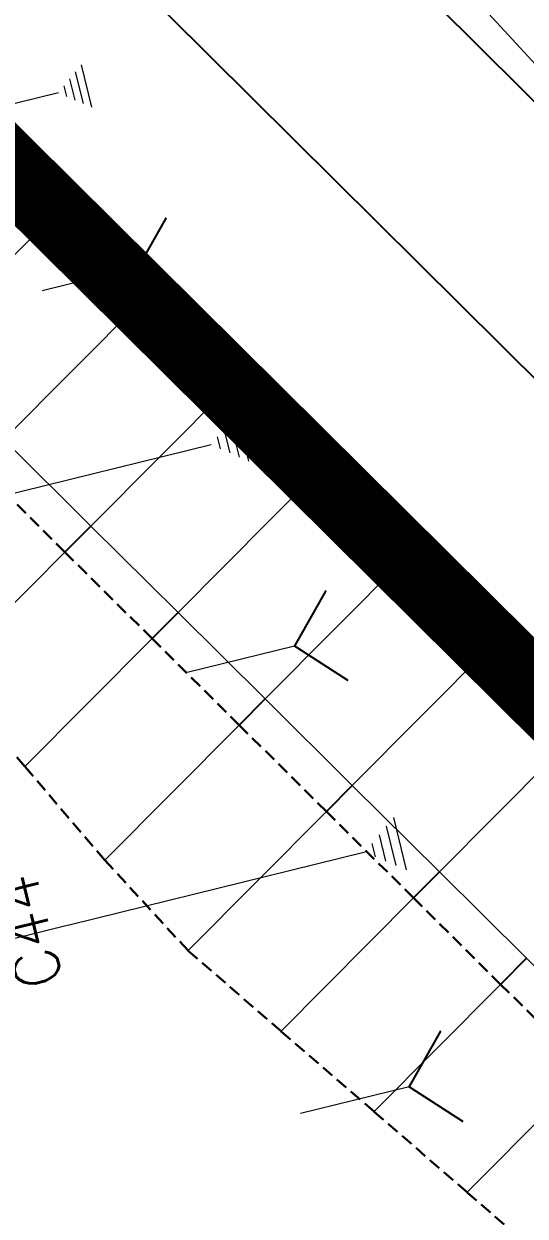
# Model space of a CAD drawing. Header units: metres. Extents: x 544752 to 548977, y 1840603 to 1844608.
# Drawn here: x 545482.81 to 545503.22, y 1843718.01 to 1843766.61 of the extents above; entities that cross this region are included whole.
import ezdxf

# ---------------------------------------------------------------- set-up
doc = ezdxf.new("R2010")
doc.units = ezdxf.units.M
doc.header["$MEASUREMENT"] = 0
doc.linetypes.add('ACAD_ISO02W100', pattern=[15, 12, -3])
doc.linetypes.add('Anordnung Grundriss$0$GESTRICHELT', pattern=[0.75, 0.5, -0.25])
doc.layers.add('C-ROAD', color=7, linetype='Continuous')
for name, color, linetype, lineweight in [('C-ROAD-CORR', 5, 'Continuous', 0), ('C-ROAD-LINK', 150, 'Continuous', 0), ('C-ROAD-SAMP-TEXT', 11, 'Continuous', 0), ('C-TOPO-FEAT', 94, 'Continuous', 5), ('Line5', 5, 'Continuous', 13), ('Đường', 5, 'ACAD_ISO02W100', 5)]:
    doc.layers.add(name, color=color, linetype=linetype, lineweight=lineweight)

# ---------------------------------------------------------------- blocks, each defined once
blk = doc.blocks.new('TB')
at = {"layer": 'Defpoints', "color": 5, "linetype": 'Anordnung Grundriss$0$GESTRICHELT', "lineweight": 5, "ltscale": 0.2}
blk.add_circle((-0.4049538253086098, -1.769394799566726e-07), 105.7280000291212, dxfattribs=at)
blk = doc.blocks.new('FREFEWRFERWF')
at = {"layer": 'Line5', "color": 5, "flags": 128}
blk.add_lwpolyline([(-14.87426023866283, 69.04712659073994), (-14.9017317329417, 62.45136923948303), (-14.95250223134644, 55.85575008206069), (-15.02657110703876, 49.26035141386092), (-15.12393741810229, 42.66525555262342), (-15.24459997238591, 36.07054476439953), (-15.38855725055328, 29.47630136879161), (-15.55580746376654, 22.88260762346908), (-15.74634851206793, 16.28954582801089), (-15.96017803822178, 9.697198242414743)], dxfattribs=at)
blk = doc.blocks.new('RFEWF34RF')
blk.add_lwpolyline([(467558.3739784134, 1441381.465170017), (467628.3739784134, 1441381.465170017), (467628.3739784134, 1441366.465170017), (467558.3739784134, 1441366.465170017)], close=True)
at = {"xscale": 0.9, "yscale": 0.9714285714285716, "zscale": 0.9714285714285716, "rotation": 268.6444939923905}
blk.add_blockref('FREFEWRFERWF', (467559.2717663317, 1441366.934817435), dxfattribs=at)
blk = doc.blocks.new('GFERFERF')
blk.add_lwpolyline([(467513.3739784134, 1441358.465170017), (467628.3739784134, 1441358.465170017), (467628.3739784134, 1441366.465170017), (467513.3739784134, 1441366.465170017)], close=True)
blk = doc.blocks.new('fcwdăed')
at = {"xscale": -1, "rotation": 19.89216182940478}
for name, p in [('GFERFERF', (1396356.812540187, 242240.5363757809, -3.31594075425429)), ('RFEWF34RF', (1396367.360318515, 242211.3860006156, -3.31594075425429))]:
    blk.add_blockref(name, p, dxfattribs=at)

msp = doc.modelspace()

# ---------------------------------------------------------------- linework, layer by layer
at = {"layer": 'C-ROAD-CORR', "color": 160, "linetype": 'Continuous'}
for p, q in [((545485.2379189798, 1843763.363802776, 729.2048651997089), (545484.9199114282, 1843764.655888248, 729.2048651997089)), ((545485.5780503433, 1843763.219123542, 729.5005638842919), (545485.1540402744, 1843764.941904171, 729.5005638842919)), ((545484.8977876164, 1843763.50848201, 728.909166515126), (545484.685782582, 1843764.369872324, 728.909166515126)), ((545484.2175248895, 1843763.797840477, 728.3177691459601), (545465.3500109923, 1843759.154175618, 708.8872080632736)), ((545484.557656253, 1843763.653161244, 728.6134678305431), (545484.4516537357, 1843764.083856401, 728.6134678305431)), ((545484.0821332937, 1843758.865050809, 712.3018013234405), (545478.4449160441, 1843753.188627492, 720.3018013234405)), ((545484.0821332937, 1843758.865050809, 712.3018013234405), (545478.4449160441, 1843753.188627492, 720.3018013234405)), ((545484.0821332937, 1843758.865050809, 712.3018013234405), (545478.4449160441, 1843753.188627492, 720.3018013234405)), ((545487.470170654, 1843756.694161091, 728.9342004715232), (545483.5563809683, 1843755.730900763, 724.9036148857205)), ((545487.6298978673, 1843755.341790029, 712.4518013234406), (545481.9926806177, 1843749.665366711, 720.4518013234406)), ((545487.6298978673, 1843755.341790029, 712.4518013234406), (545481.9926806177, 1843749.665366711, 720.4518013234406)), ((545487.6298978673, 1843755.341790029, 712.4518013234406), (545481.9926806177, 1843749.665366711, 720.4518013234406)), ((545491.1776624408, 1843751.818529248, 712.6018013234407), (545485.5404451912, 1843746.14210593, 720.6018013234407)), ((545491.1776624408, 1843751.818529248, 712.6018013234407), (545485.5404451912, 1843746.14210593, 720.6018013234407)), ((545491.1776624408, 1843751.818529248, 712.6018013234407), (545485.5404451912, 1843746.14210593, 720.6018013234407)), ((545491.9761809357, 1843748.792699227, 730.5695241173663), (545491.4952958829, 1843750.746566633, 730.5695241173663)), ((545491.2046705371, 1843749.120871061, 729.8987991135472), (545490.9642280106, 1843750.097804764, 729.8987991135472)), ((545491.5904257364, 1843748.956785144, 730.2341616154567), (545491.2297619468, 1843750.422185699, 730.2341616154567)), ((545490.8189153378, 1843749.284956978, 729.5634366116376), (545490.6986940745, 1843749.77342383, 729.5634366116376)), ((545490.4331601384, 1843749.449042895, 729.228074109728), (545469.0348347644, 1843744.182495742, 707.1911766936582)), ((545494.7254270144, 1843748.295268467, 712.7518013234408), (545489.0882097648, 1843742.618845149, 720.7518013234408)), ((545494.7254270144, 1843748.295268467, 712.7518013234408), (545489.0882097648, 1843742.618845149, 720.7518013234408)), ((545494.7254270144, 1843748.295268467, 712.7518013234408), (545489.0882097648, 1843742.618845149, 720.7518013234408)), ((545485.5404451912, 1843746.14210593, 720.6018013234407), (545484.483466957, 1843745.077776558, 720.6318013234406)), ((545485.5404451912, 1843746.14210593, 720.6018013234407), (545484.483466957, 1843745.077776558, 720.6318013234406)), ((545484.483466957, 1843745.077776558, 720.6318013234406), (545479.5799361866, 1843740.140142408, 727.5905975569655)), ((545484.483466957, 1843745.077776558, 720.6318013234406), (545479.5799361866, 1843740.140142408, 727.5905975569655)), ((545484.483466957, 1843745.077776558, 720.6318013234406), (545479.5799361866, 1843740.140142408, 727.5905975569655)), ((545484.483466957, 1843745.077776558, 720.6318013234406), (545479.5799361866, 1843740.140142408, 727.5905975569655)), ((545498.2731915879, 1843744.772007686, 712.9018013234408), (545492.6359743383, 1843739.095584368, 720.9018013234408)), ((545498.2731915879, 1843744.772007686, 712.9018013234408), (545492.6359743383, 1843739.095584368, 720.9018013234408)), ((545498.2731915879, 1843744.772007686, 712.9018013234408), (545492.6359743383, 1843739.095584368, 720.9018013234408)), ((545489.0882097648, 1843742.618845149, 720.7518013234408), (545488.0312315306, 1843741.554515777, 720.7818013234407)), ((545489.0882097648, 1843742.618845149, 720.7518013234408), (545488.0312315306, 1843741.554515777, 720.7818013234407)), ((545488.0312315306, 1843741.554515777, 720.7818013234407), (545482.849757792, 1843736.337005603, 728.1350375167547)), ((545488.0312315306, 1843741.554515777, 720.7818013234407), (545482.849757792, 1843736.337005603, 728.1350375167547)), ((545488.0312315306, 1843741.554515777, 720.7818013234407), (545482.849757792, 1843736.337005603, 728.1350375167547)), ((545488.0312315306, 1843741.554515777, 720.7818013234407), (545482.849757792, 1843736.337005603, 728.1350375167547)), ((545493.8363039512, 1843741.252081134, 729.6086288163215), (545489.4558118273, 1843740.173956191, 725.0974133880673)), ((545501.8209561615, 1843741.248746905, 713.0518013234409), (545496.1837389119, 1843735.572323587, 721.0518013234409)), ((545501.8209561615, 1843741.248746905, 713.0518013234409), (545496.1837389119, 1843735.572323587, 721.0518013234409)), ((545501.8209561615, 1843741.248746905, 713.0518013234409), (545496.1837389119, 1843735.572323587, 721.0518013234409)), ((545492.6359743383, 1843739.095584368, 720.9018013234408), (545491.5789961041, 1843738.031254996, 720.9318013234408)), ((545492.6359743383, 1843739.095584368, 720.9018013234408), (545491.5789961041, 1843738.031254996, 720.9318013234408)), ((545491.5789961041, 1843738.031254996, 720.9318013234408), (545486.1088969863, 1843732.523112094, 728.694637312375)), ((545491.5789961041, 1843738.031254996, 720.9318013234408), (545486.1088969863, 1843732.523112094, 728.694637312375)), ((545491.5789961041, 1843738.031254996, 720.9318013234408), (545486.1088969863, 1843732.523112094, 728.694637312375)), ((545491.5789961041, 1843738.031254996, 720.9318013234408), (545486.1088969863, 1843732.523112094, 728.694637312375)), ((545505.3687207351, 1843737.725486124, 713.201801323441), (545499.7315034855, 1843732.049062806, 721.201801323441)), ((545505.3687207351, 1843737.725486124, 713.201801323441), (545499.7315034855, 1843732.049062806, 721.201801323441)), ((545505.3687207351, 1843737.725486124, 713.201801323441), (545499.7315034855, 1843732.049062806, 721.201801323441)), ((545496.1837389119, 1843735.572323587, 721.0518013234409), (545495.1267606777, 1843734.507994215, 721.0818013234409)), ((545496.1837389119, 1843735.572323587, 721.0518013234409), (545495.1267606777, 1843734.507994215, 721.0818013234409)), ((545495.1267606777, 1843734.507994215, 721.0818013234409), (545489.4947563597, 1843728.836820084, 729.0744034441435)), ((545495.1267606777, 1843734.507994215, 721.0818013234409), (545489.4947563597, 1843728.836820084, 729.0744034441435)), ((545495.1267606777, 1843734.507994215, 721.0818013234409), (545489.4947563597, 1843728.836820084, 729.0744034441435)), ((545495.1267606777, 1843734.507994215, 721.0818013234409), (545489.4947563597, 1843728.836820084, 729.0744034441435)), ((545498.3970202521, 1843732.124739342, 730.8823831271004), (545497.8698258036, 1843734.26676485, 730.8823831271004)), ((545497.551213137, 1843732.484514236, 730.1470670751198), (545497.2876159129, 1843733.55552699, 730.1470670751198)), ((545497.9741166945, 1843732.304626789, 730.5147251011101), (545497.5787208582, 1843733.91114592, 730.5147251011101)), ((545497.1283095796, 1843732.664401683, 729.7794090491295), (545496.9965109674, 1843733.19990806, 729.7794090491295)), ((545499.7315034855, 1843732.049062806, 721.201801323441), (545498.6745252513, 1843730.984733434, 721.231801323441)), ((545499.7315034855, 1843732.049062806, 721.201801323441), (545498.6745252513, 1843730.984733434, 721.231801323441)), ((545498.6745252513, 1843730.984733434, 721.231801323441), (545493.2806871883, 1843725.553381972, 728.8864122056951)), ((545498.6745252513, 1843730.984733434, 721.231801323441), (545493.2806871883, 1843725.553381972, 728.8864122056951)), ((545498.6745252513, 1843730.984733434, 721.231801323441), (545493.2806871883, 1843725.553381972, 728.8864122056951)), ((545498.6745252513, 1843730.984733434, 721.231801323441), (545493.2806871883, 1843725.553381972, 728.8864122056951)), ((545503.279268059, 1843728.525802025, 721.351801323441), (545502.2222898247, 1843727.461472653, 721.381801323441)), ((545503.279268059, 1843728.525802025, 721.351801323441), (545502.2222898247, 1843727.461472653, 721.381801323441)), ((545502.2222898247, 1843727.461472653, 721.381801323441), (545497.0719981618, 1843722.275361422, 728.6907857884494)), ((545502.2222898247, 1843727.461472653, 721.381801323441), (545497.0719981618, 1843722.275361422, 728.6907857884494)), ((545502.2222898247, 1843727.461472653, 721.381801323441), (545497.0719981618, 1843722.275361422, 728.6907857884494)), ((545502.2222898247, 1843727.461472653, 721.381801323441), (545497.0719981618, 1843722.275361422, 728.6907857884494)), ((545505.7700543983, 1843723.938211872, 721.5318013234411), (545500.854471922, 1843718.988442198, 728.5077006136555)), ((545505.7700543983, 1843723.938211872, 721.5318013234411), (545500.854471922, 1843718.988442198, 728.5077006136555)), ((545505.7700543983, 1843723.938211872, 721.5318013234411), (545500.854471922, 1843718.988442198, 728.5077006136555)), ((545505.7700543983, 1843723.938211872, 721.5318013234411), (545500.854471922, 1843718.988442198, 728.5077006136555)), ((545498.4982698399, 1843723.285000931, 727.7999268283222), (545494.0741341442, 1843722.19613445, 723.2437654103175))]:
    msp.add_line(p, q, dxfattribs=at)
at = {"layer": 'C-ROAD-CORR', "color": 5, "linetype": 'Anordnung Grundriss$0$GESTRICHELT', "lineweight": 30, "extrusion": (-0.6866166635037256, -0.1689898144114142, 0.7071067812036649), "const_width": 0.1, "elevation": -685601.4540015436}
msp.add_lwpolyline([(-1659966.311733406, 686634.5707572969), (-1659964.625665794, 686632.3226671466), (-1659962.939598181, 686634.5707572971)], dxfattribs=at)
at = {"layer": 'C-ROAD-CORR', "color": 5, "linetype": 'Anordnung Grundriss$0$GESTRICHELT', "lineweight": 30, "extrusion": (-0.6866166635031201, -0.1689898144527452, 0.7071067811943752), "const_width": 0.1, "elevation": -685602.7387235452}
msp.add_lwpolyline([(-1659949.996698312, 686637.0773219784), (-1659948.109574452, 686634.5611568321), (-1659946.222450593, 686637.0773219785)], dxfattribs=at)
at = {"layer": 'C-ROAD-CORR', "color": 5, "linetype": 'Anordnung Grundriss$0$GESTRICHELT', "lineweight": 30, "extrusion": (-0.6866166635184594, -0.1689898144578488, 0.7071067811782606), "const_width": 0.1, "elevation": -685604.1824166893}
msp.add_lwpolyline([(-1659931.454904934, 686635.9881619407), (-1659929.548979346, 686633.4469278225), (-1659927.643053756, 686635.9881619406)], dxfattribs=at)
at = {"layer": 'C-ROAD-LINK', "color": 83, "linetype": 'Continuous', "lineweight": -3}
for p, q in [((545485.5404451912, 1843746.14210593, 720.6018013234407), (545484.483466957, 1843745.077776558, 720.6318013234406)), ((545489.0882097648, 1843742.618845149, 720.7518013234408), (545488.0312315306, 1843741.554515777, 720.7818013234407)), ((545492.6359743383, 1843739.095584368, 720.9018013234408), (545491.5789961041, 1843738.031254996, 720.9318013234408)), ((545496.1837389119, 1843735.572323587, 721.0518013234409), (545495.1267606777, 1843734.507994215, 721.0818013234409)), ((545499.7315034855, 1843732.049062806, 721.201801323441), (545498.6745252513, 1843730.984733434, 721.231801323441)), ((545503.279268059, 1843728.525802025, 721.351801323441), (545502.2222898247, 1843727.461472653, 721.381801323441))]:
    msp.add_line(p, q, dxfattribs=at)

# ---------------------------------------------------------------- block references
at = {"xscale": -1, "rotation": 155.0907127024132}
msp.add_blockref('fcwdăed', (728494.0904720277, 3344823.189297047, 3.31594075425528), dxfattribs=at)
at = {"layer": 'Đường', "rotation": 340.3922441258827}
msp.add_blockref('TB', (545555.8292185961, 1843735.92075559), dxfattribs=at)

# ---------------------------------------------------------------- next in the draw order: texts
at = {"layer": 'C-ROAD-SAMP-TEXT', "color": 1, "linetype": 'Continuous', "lineweight": 13, "insert": (545482.971896218, 1843729.607679552), "char_height": 1.8, "width": 4.848000000000001, "attachment_point": 5, "rotation": 103.82680057055728, "bg_fill": 3, "box_fill_scale": 1.416666666666667, "bg_fill_color": 256, "bg_fill_true_color": 13158600, "bg_fill_transparency": 0}
msp.add_mtext('{\\Fsimplex.shx|c0;C44}', dxfattribs=at)

# ---------------------------------------------------------------- next in the draw order: linework, layer by layer
at = {"layer": 'C-ROAD', "color": 1, "linetype": 'ACAD_ISO02W100', "lineweight": 60, "ltscale": 0.1, "const_width": 3, "flags": 128}
msp.add_lwpolyline([(545539.9862367118, 1843703.347067306), (545458.3876515204, 1843784.382065268)], dxfattribs=at)
at = {"layer": 'C-ROAD-CORR', "color": 160, "linetype": 'Continuous'}
msp.add_line((545496.705406022, 1843732.84428913, 729.4117510231392), (545473.2464145673, 1843727.070571678, 705.2526928195493), dxfattribs=at)
at = {"layer": 'C-ROAD-CORR', "color": 11, "linetype": 'Anordnung Grundriss$0$GESTRICHELT', "lineweight": 30}
for points in [[(545536.7063534894, 1843694.342018952, 722.7069154156435), (545534.8876905306, 1843695.30602658, 722.7012876223336), (545533.2920412334, 1843696.606314611, 722.695434912693), (545530.6044064132, 1843699.275386405, 722.5818013234416), (545527.0566418396, 1843702.798647186, 722.4318013234415), (545523.508877266, 1843706.321907967, 722.2818013234415), (545519.9611126925, 1843709.845168748, 722.1318013234414), (545516.4133481189, 1843713.368429529, 721.9818013234413), (545512.8655835454, 1843716.89169031, 721.8318013234413), (545509.3178189718, 1843720.414951091, 721.6818013234412), (545505.7700543983, 1843723.938211872, 721.5318013234411), (545502.2222898247, 1843727.461472653, 721.381801323441), (545498.6745252513, 1843730.984733434, 721.231801323441), (545495.1267606777, 1843734.507994215, 721.0818013234409), (545491.5789961041, 1843738.031254996, 720.9318013234408), (545488.0312315306, 1843741.554515777, 720.7818013234407), (545484.483466957, 1843745.077776558, 720.6318013234406), (545480.9357023835, 1843748.601037339, 720.4818013234405), (545477.3879378099, 1843752.12429812, 720.3318013234405), (545473.8401732364, 1843755.647558901, 720.1818013234405), (545470.2924086628, 1843759.170819682, 720.0318013234404), (545466.7446440894, 1843762.694080463, 719.8818013234403), (545463.1968795158, 1843766.217341244, 719.7318013234402), (545459.6491149422, 1843769.740602025, 719.5818013234401)], [(545537.298601897, 1843706.016139095, 714.5518013234416), (545533.7508373234, 1843709.539399876, 714.4018013234415), (545530.2030727498, 1843713.062660657, 714.2518013234416), (545526.6553081763, 1843716.585921438, 714.1018013234415), (545523.1075436027, 1843720.109182219, 713.9518013234414), (545519.5597790292, 1843723.632443, 713.8018013234413), (545516.0120144556, 1843727.155703781, 713.6518013234412), (545512.4642498821, 1843730.678964562, 713.5018013234411), (545508.9164853086, 1843734.202225343, 713.351801323441), (545505.3687207351, 1843737.725486124, 713.201801323441), (545501.8209561615, 1843741.248746905, 713.0518013234409), (545498.2731915879, 1843744.772007686, 712.9018013234408), (545494.7254270144, 1843748.295268467, 712.7518013234408), (545491.1776624408, 1843751.818529248, 712.6018013234407), (545487.6298978673, 1843755.341790029, 712.4518013234406), (545484.0821332937, 1843758.865050809, 712.3018013234405), (545480.5343687203, 1843762.388311591, 712.1518013234405), (545476.9866041467, 1843765.911572371, 712.0018013234404), (545473.4388395732, 1843769.434833152, 711.8518013234403)], [(545536.1250595998, 1843692.924780096, 724.2387341252243), (545533.6869844076, 1843693.495491983, 724.8737817469381), (545531.247496818, 1843694.547550668, 725.5969294996829), (545527.8875117317, 1843696.539596096, 726.4374550065414), (545523.716321797, 1843699.435095679, 727.1721828197332), (545519.6001275396, 1843702.385973426, 727.8288640721069), (545515.8072800926, 1843705.662446816, 728.0266709600521), (545512.1009337099, 1843709.026022873, 728.1017207349684), (545508.3933184643, 1843712.388321243, 728.1785712038833), (545504.6311566454, 1843715.695693675, 728.3328308920246), (545500.854471922, 1843718.988442198, 728.5077006136555), (545497.0719981618, 1843722.275361422, 728.6907857884494), (545493.2806871883, 1843725.553381972, 728.8864122056951), (545489.4947563597, 1843728.836820084, 729.0744034441435), (545486.1088969863, 1843732.523112094, 728.694637312375), (545482.849757792, 1843736.337005603, 728.1350375167547), (545479.5799361866, 1843740.140142408, 727.5905975569655), (545476.3049492122, 1843743.938077918, 727.0534879783407), (545473.0118340233, 1843747.717759135, 726.5421048726683), (545469.6965993738, 1843751.475167054, 726.0621123765153), (545466.3969650125, 1843755.248283758, 725.5599808884633), (545462.999487789, 1843758.922877117, 725.1967021114363), (545459.6298685578, 1843762.625522217, 724.7938889459101), (545457.4110312469, 1843767.486952766, 722.7579552251502)]]:
    msp.add_polyline3d(points, dxfattribs=at)
at = {"layer": 'C-ROAD-CORR', "color": 1, "linetype": 'Anordnung Grundriss$0$GESTRICHELT', "lineweight": 30}
for points in [[(545537.298601897, 1843706.016139095, 714.5518013234416), (545533.7508373234, 1843709.539399876, 714.4018013234415), (545530.2030727498, 1843713.062660657, 714.2518013234416), (545526.6553081763, 1843716.585921438, 714.1018013234415), (545523.1075436027, 1843720.109182219, 713.9518013234414), (545519.5597790292, 1843723.632443, 713.8018013234413), (545516.0120144556, 1843727.155703781, 713.6518013234412), (545512.4642498821, 1843730.678964562, 713.5018013234411), (545508.9164853086, 1843734.202225343, 713.351801323441), (545505.3687207351, 1843737.725486124, 713.201801323441), (545501.8209561615, 1843741.248746905, 713.0518013234409), (545498.2731915879, 1843744.772007686, 712.9018013234408), (545494.7254270144, 1843748.295268467, 712.7518013234408), (545491.1776624408, 1843751.818529248, 712.6018013234407), (545487.6298978673, 1843755.341790029, 712.4518013234406), (545484.0821332937, 1843758.865050809, 712.3018013234405), (545480.5343687203, 1843762.388311591, 712.1518013234405), (545476.9866041467, 1843765.911572371, 712.0018013234404), (545473.4388395732, 1843769.434833152, 711.8518013234403)], [(545536.1250595998, 1843692.924780096, 724.2387341252243), (545533.6869844076, 1843693.495491983, 724.8737817469381), (545531.247496818, 1843694.547550668, 725.5969294996829), (545527.8875117317, 1843696.539596096, 726.4374550065414), (545523.716321797, 1843699.435095679, 727.1721828197332), (545519.6001275396, 1843702.385973426, 727.8288640721069), (545515.8072800926, 1843705.662446816, 728.0266709600521), (545512.1009337099, 1843709.026022873, 728.1017207349684), (545508.3933184643, 1843712.388321243, 728.1785712038833), (545504.6311566454, 1843715.695693675, 728.3328308920246), (545500.854471922, 1843718.988442198, 728.5077006136555), (545497.0719981618, 1843722.275361422, 728.6907857884494), (545493.2806871883, 1843725.553381972, 728.8864122056951), (545489.4947563597, 1843728.836820084, 729.0744034441435), (545486.1088969863, 1843732.523112094, 728.694637312375), (545482.849757792, 1843736.337005603, 728.1350375167547), (545479.5799361866, 1843740.140142408, 727.5905975569655), (545476.3049492122, 1843743.938077918, 727.0534879783407), (545473.0118340233, 1843747.717759135, 726.5421048726683), (545469.6965993738, 1843751.475167054, 726.0621123765153), (545466.3969650125, 1843755.248283758, 725.5599808884633), (545462.999487789, 1843758.922877117, 725.1967021114363), (545459.6298685578, 1843762.625522217, 724.7938889459101), (545457.4110312469, 1843767.486952766, 722.7579552251502)]]:
    msp.add_polyline3d(points, dxfattribs=at)
at = {"layer": 'C-TOPO-FEAT', "color": 94, "linetype": 'Continuous', "lineweight": 0, "ltscale": 2}
msp.add_polyline3d([(545535.7167188645, 1843696.556111386, 722.6712876223336), (545534.3490194669, 1843697.670643984, 722.6654349126931), (545531.6613846474, 1843700.339715777, 722.5518013234416), (545528.1136200738, 1843703.862976558, 722.4018013234415), (545524.5658555002, 1843707.386237339, 722.2518013234416), (545521.0180909267, 1843710.90949812, 722.1018013234415), (545517.4703263531, 1843714.432758901, 721.9518013234414), (545513.9225617796, 1843717.956019682, 721.8018013234413), (545510.374797206, 1843721.479280463, 721.6518013234412), (545506.8270326325, 1843725.002541244, 721.5018013234411), (545503.279268059, 1843728.525802025, 721.351801323441), (545499.7315034855, 1843732.049062806, 721.201801323441), (545496.1837389119, 1843735.572323587, 721.0518013234409), (545492.6359743383, 1843739.095584368, 720.9018013234408), (545489.0882097648, 1843742.618845149, 720.7518013234408), (545485.5404451912, 1843746.14210593, 720.6018013234407), (545481.9926806177, 1843749.665366711, 720.4518013234406), (545478.4449160441, 1843753.188627492, 720.3018013234405), (545474.8971514706, 1843756.711888273, 720.1518013234405), (545471.349386897, 1843760.235149054, 720.0018013234404), (545467.8016223236, 1843763.758409835, 719.8518013234403), (545464.25385775, 1843767.281670616, 719.7018013234402), (545460.7060931764, 1843770.804931397, 719.5518013234401), (545457.1583286029, 1843774.328192177, 719.40180132344)], dxfattribs=at)

doc.saveas('drawing.dxf')
